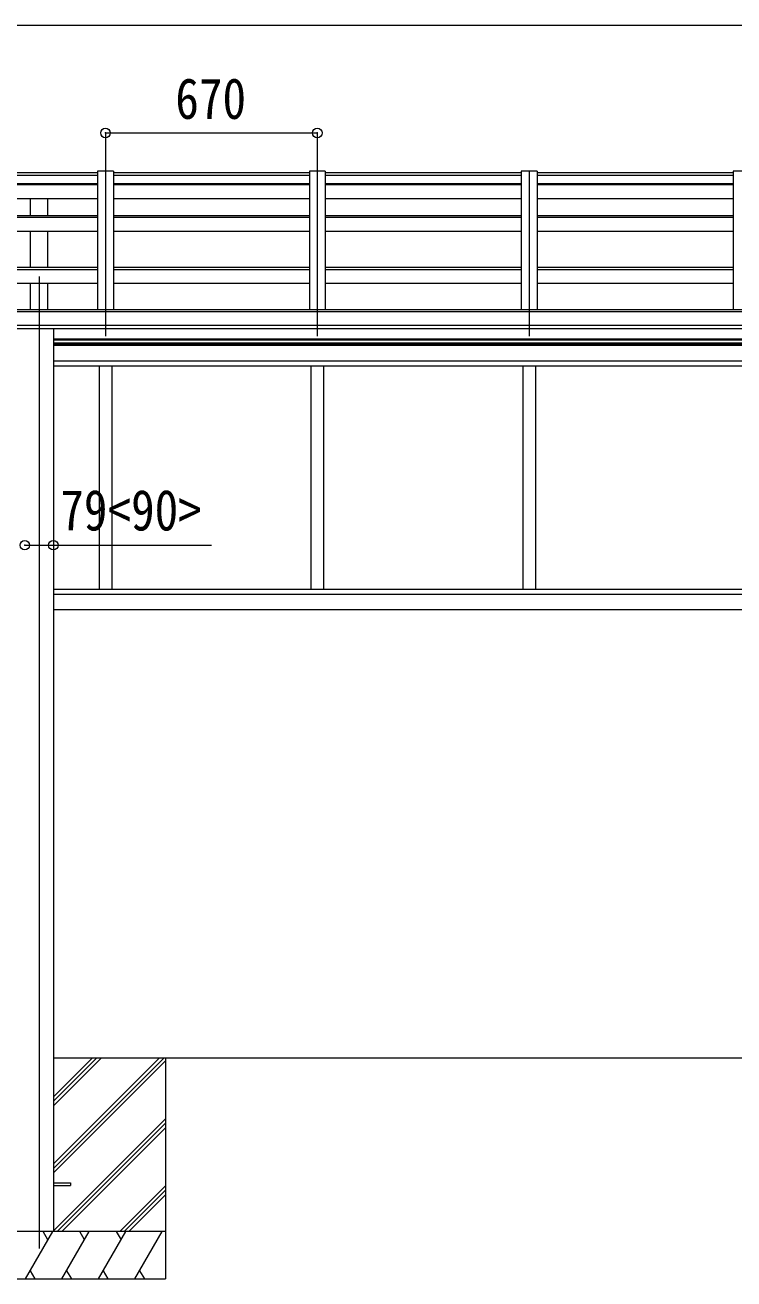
# Model space of a CAD drawing. Units: millimetres at full size, sheet at 1:30; details may follow other scales. Extents: x -8385 to 8479, y -5853 to 5787.
# Drawn here: x 2312 to 4554, y -1234 to 2733 of the extents above; entities that cross this region are included whole.
import ezdxf
from ezdxf.enums import TextEntityAlignment as Align

# ---------------------------------------------------------------- set-up
doc = ezdxf.new("R2010")
doc.units = ezdxf.units.MM
doc.header["$LTSCALE"] = 30
doc.header["$PDMODE"] = 32
doc.header["$PDSIZE"] = 30
for name, color, linetype, lineweight in [('0-0_0', 7, 'Continuous', 9), ('0-1_本体', 4, 'Continuous', 9), ('0-2_部品', 7, 'Continuous', 9), ('0-8_PARTS2', 2, 'Continuous', 9), ('0-A_寸法', 6, 'Continuous', 9), ('1-1_GLASS', 4, 'Continuous', 9)]:
    doc.layers.add(name, color=color, linetype=linetype, lineweight=lineweight)
doc.styles.add('ＭＳ ゴシック', font='')
doc.styles.get('ＭＳ ゴシック').set_extended_font_data('MS Gothic')

msp = doc.modelspace()

# ---------------------------------------------------------------- linework, layer by layer
at = {"layer": '0-0_0'}
for p, q in [((2401.71, -870.09), (2737.74, -534.06)), ((2401.71, -884.23), (2751.88, -534.06)), ((2401.71, -686.24), (2553.89, -534.06)), ((2401.71, -672.1), (2539.75, -534.06)), ((2401.71, -657.96), (2525.61, -534.06)), ((2401.71, -534.06), (6279.35, -534.06)), ((2401.71, -898.37), (2756.51, -543.57)), ((2756.51, -534.06), (2756.51, -1234.06)), ((2401.71, -1082.22), (2756.51, -727.42)), ((2414.01, -1084.06), (2756.51, -741.56)), ((2428.16, -1084.06), (2756.51, -755.7)), ((2612, -1084.06), (2756.51, -939.55)), ((2626.15, -1084.06), (2756.51, -953.69)), ((2640.29, -1084.06), (2756.51, -967.84)), ((2756.51, -1084.06), (1956.51, -1084.06)), ((2313.21, -1234.06), (2399.81, -1084.06)), ((2384.81, -1110.04), (2369.81, -1084.06)), ((2428.68, -1234.06), (2515.28, -1084.06)), ((2500.28, -1110.04), (2485.28, -1084.06)), ((2544.15, -1234.06), (2630.75, -1084.06)), ((2600.75, -1084.06), (2615.75, -1110.04)), ((2659.62, -1234.06), (2746.23, -1084.06)), ((2328.21, -1208.08), (2343.21, -1234.06)), ((2443.68, -1208.08), (2458.68, -1234.06)), ((2559.15, -1208.08), (2574.15, -1234.06)), ((2674.62, -1208.08), (2689.62, -1234.06)), ((1956.51, -1234.06), (2756.51, -1234.06))]:
    msp.add_line(p, q, dxfattribs=at)
at = {"layer": '0-1_本体'}
for p, q in [((2541.51, 2271.15), (2541.51, 1831.86)), ((2591.51, 2271.15), (2541.51, 2271.15)), ((2591.51, 2271.15), (2591.51, 1831.86)), ((3211.51, 2271.15), (3211.51, 1831.86)), ((3261.51, 2271.15), (3211.51, 2271.15)), ((3261.51, 2271.15), (3261.51, 1831.86)), ((3881.51, 2271.15), (3881.51, 1831.86)), ((3931.51, 2271.15), (3881.51, 2271.15)), ((3931.51, 2271.15), (3931.51, 1831.86)), ((4551.51, 2271.15), (4551.51, 1831.86)), ((4601.51, 2271.15), (4551.51, 2271.15)), ((1921.51, 2258.15), (2541.51, 2258.15)), ((1921.51, 2231.43), (2541.51, 2231.43)), ((1921.51, 2228.85), (2541.51, 2228.85)), ((2591.51, 2258.15), (3211.51, 2258.15)), ((2591.51, 2231.43), (3211.51, 2231.43)), ((2591.51, 2228.85), (3211.51, 2228.85)), ((3261.51, 2258.15), (3881.51, 2258.15)), ((3261.51, 2231.43), (3881.51, 2231.43)), ((3261.51, 2228.85), (3881.51, 2228.85)), ((3931.51, 2258.15), (4551.51, 2258.15)), ((3931.51, 2231.43), (4551.51, 2231.43)), ((3931.51, 2228.85), (4551.51, 2228.85)), ((1921.51, 2184.12), (2541.51, 2184.12)), ((2329.01, 2130.38), (2329.01, 2184.12)), ((2384.01, 2130.38), (2384.01, 2184.12)), ((2591.51, 2184.12), (3211.51, 2184.12)), ((3261.51, 2184.12), (3881.51, 2184.12)), ((3931.51, 2184.12), (4551.51, 2184.12)), ((1921.51, 2130.38), (2541.51, 2130.38)), ((1921.51, 2124.82), (2541.51, 2124.82)), ((2591.51, 2130.38), (3211.51, 2130.38)), ((2591.51, 2124.82), (3211.51, 2124.82)), ((3261.51, 2130.38), (3881.51, 2130.38)), ((3261.51, 2124.82), (3881.51, 2124.82)), ((3931.51, 2130.38), (4551.51, 2130.38)), ((3931.51, 2124.82), (4551.51, 2124.82)), ((1921.51, 2080.82), (2541.51, 2080.82)), ((2329.01, 1966.73), (2329.01, 2080.82)), ((2384.01, 1966.73), (2384.01, 2080.82)), ((2591.51, 2080.82), (3211.51, 2080.82)), ((3261.51, 2080.82), (3881.51, 2080.82)), ((3931.51, 2080.82), (4551.51, 2080.82)), ((1921.51, 1966.73), (2541.51, 1966.73)), ((1921.51, 1959.93), (2541.51, 1959.93)), ((2591.51, 1966.73), (3211.51, 1966.73)), ((2591.51, 1959.93), (3211.51, 1959.93)), ((3261.51, 1966.73), (3881.51, 1966.73)), ((3261.51, 1959.93), (3881.51, 1959.93)), ((3931.51, 1966.73), (4551.51, 1966.73)), ((3931.51, 1959.93), (4551.51, 1959.93)), ((1921.51, 1916.38), (2541.51, 1916.38)), ((2329.01, 1831.86), (2329.01, 1916.38)), ((2384.01, 1831.86), (2384.01, 1916.38)), ((2591.51, 1916.38), (3211.51, 1916.38)), ((3261.51, 1916.38), (3881.51, 1916.38)), ((3931.51, 1916.38), (4551.51, 1916.38)), ((6580.01, 1825.15), (1233.01, 1825.15)), ((6556.51, 1831.86), (1256.51, 1831.86)), ((1233.01, 1783.93), (6580.01, 1783.93)), ((6580.01, 1772.08), (1233.01, 1772.15)), ((2401.71, 1771.99), (2401.71, -1084.09))]:
    msp.add_line(p, q, dxfattribs=at)
at = {"layer": '0-2_部品'}
for p, q in [((2541.31, 2265.07), (1921.31, 2265.07)), ((3211.31, 2265.07), (2591.31, 2265.07)), ((3881.31, 2265.07), (3261.31, 2265.07)), ((4551.31, 2265.07), (3931.31, 2265.07))]:
    msp.add_line(p, q, dxfattribs=at)
at = {"layer": '0-2_部品', "color": 4}
for p, q in [((2401.31, -929.55), (2456.31, -929.55)), ((2401.31, -938.55), (2456.31, -938.55)), ((2456.31, -929.55), (2456.31, -938.55))]:
    msp.add_line(p, q, dxfattribs=at)
at = {"layer": '0-8_PARTS2'}
for p, q in [((2566.51, 2268.02), (2566.51, 1748.73)), ((3236.51, 2268.02), (3236.51, 1748.73)), ((3906.51, 2268.02), (3906.51, 1748.73)), ((2356.51, 1937.54), (2356.51, -1137.69))]:
    msp.add_line(p, q, dxfattribs=at)
at = {"layer": '0-A_寸法'}
for p, q in [((1206.52, 2732.85), (6606.51, 2732.85)), ((2566.51, 2391.41), (2566.51, 2273.81)), ((2566.51, 2391.41), (3236.51, 2391.41)), ((3236.51, 2391.41), (3236.51, 2273.81)), ((2311.31, 1087.2), (2401.71, 1087.2)), ((2401.71, 1087.2), (2901.71, 1087.2))]:
    msp.add_line(p, q, dxfattribs=at)
for p in [(2566.51, 2391.41), (3236.51, 2391.41), (2311.31, 1087.2), (2401.71, 1087.2)]:
    msp.add_point(p, dxfattribs=at)
at = {"layer": '1-1_GLASS'}
for p, q in [((2401.71, 1740.54), (5411.31, 1740.54)), ((2401.71, 1737.04), (5411.31, 1737.04)), ((2401.71, 1728.04), (5411.31, 1728.04)), ((2401.71, 1724.54), (5411.31, 1724.54)), ((5411.31, 1719.54), (2401.71, 1719.54)), ((2401.71, 1671.04), (5411.31, 1671.04)), ((2401.71, 1655.04), (5411.31, 1655.04)), ((2546.51, 1655.04), (2546.51, 948.04)), ((2586.51, 1655.04), (2586.51, 948.04)), ((3216.51, 1655.04), (3216.51, 948.04)), ((3256.51, 1655.04), (3256.51, 948.04)), ((3886.51, 1655.04), (3886.51, 948.04)), ((3926.51, 1655.04), (3926.51, 948.04)), ((2401.71, 948.04), (5411.31, 948.04)), ((2401.71, 932.04), (5411.31, 932.04)), ((2401.71, 883.54), (5411.31, 883.54))]:
    msp.add_line(p, q, dxfattribs=at)

# ---------------------------------------------------------------- texts
at = {"layer": '0-A_寸法', "color": 7, "style": 'ＭＳ ゴシック', "width": 0.85}
for s, p in [('670', (2787.51, 2397.41)), ('79<90>', (2423.71, 1095.2))]:
    msp.add_text(s, height=129, dxfattribs=at).set_placement(p, align=Align.BOTTOM_LEFT)

doc.saveas('drawing.dxf')
